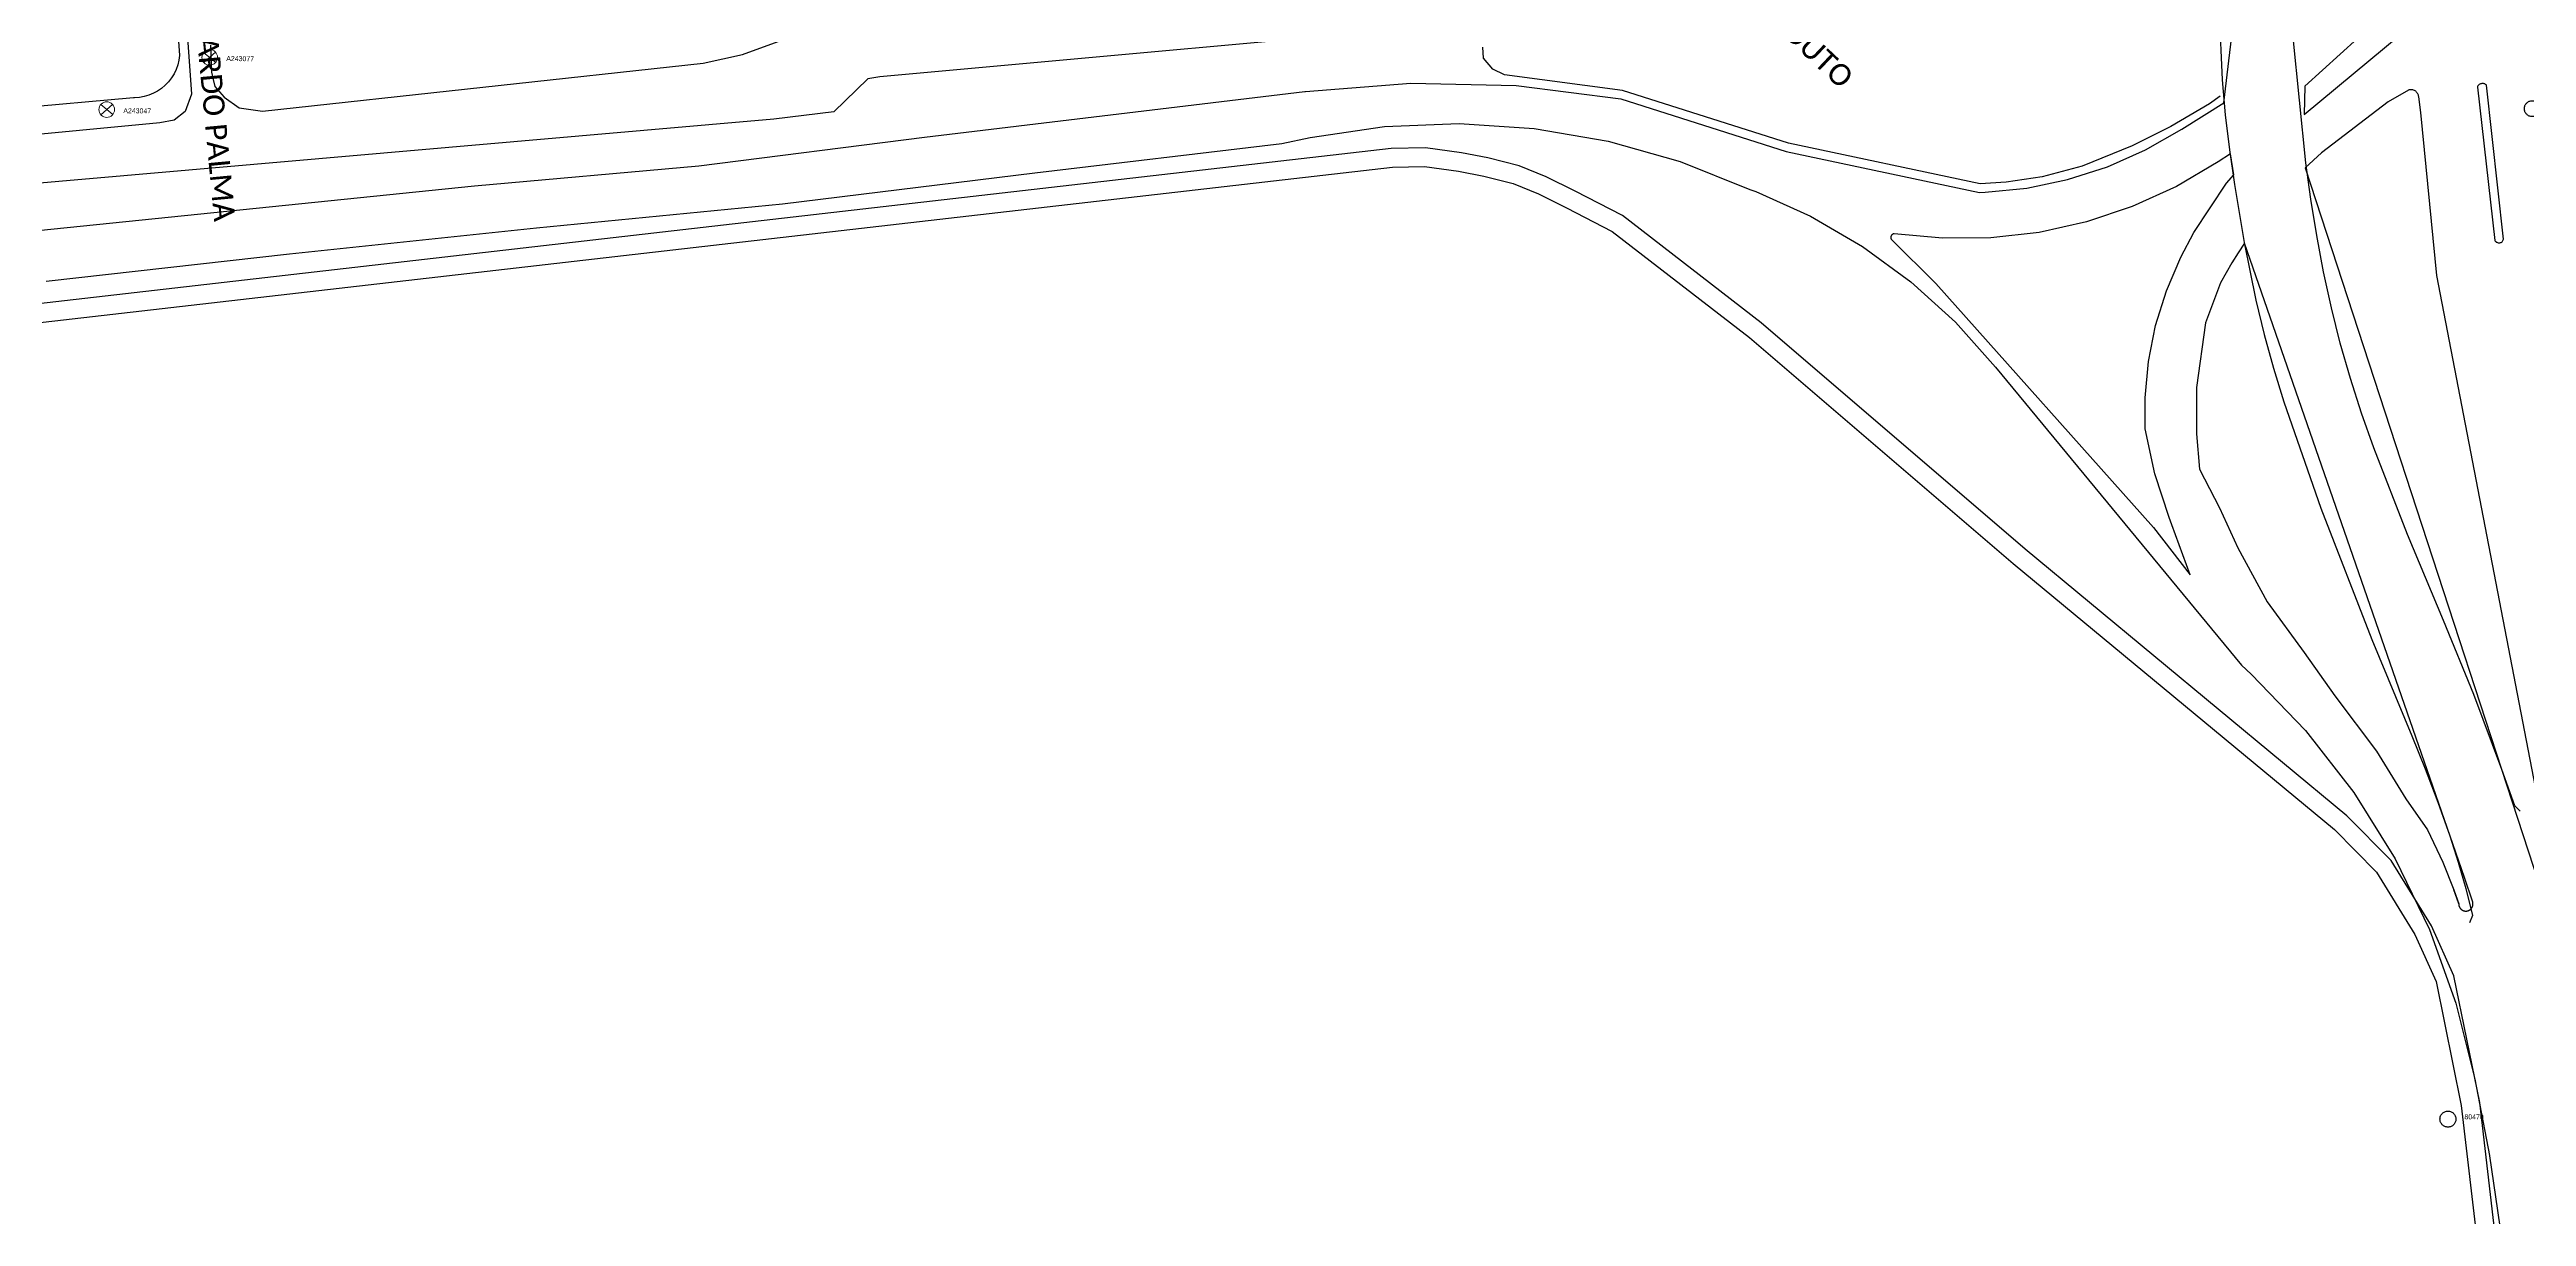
# Model space of a CAD drawing. Header units: millimetres. Extents: x 676447 to 689606, y 7455628 to 7463967.
# Drawn here: x 683839 to 684187.4, y 7459368.8 to 7459533 of the extents above; entities that cross this region are included whole.
import ezdxf

# ---------------------------------------------------------------- set-up
doc = ezdxf.new("R2010")
doc.units = ezdxf.units.MM
doc.header["$LTSCALE"] = 0.1
doc.header["$MEASUREMENT"] = 0
doc.linetypes.add('PHANTOM2', pattern=[1.25, 0.625, -0.125, 0.125, -0.125, 0.125, -0.125])
doc.layers.add('10.4-Postes', color=1, linetype='Continuous', lineweight=0)
for name, color, linetype in [('Caixas Subterrâneas', 5, 'Continuous'), ('LEGENDAS_INFRAESTRUTURAS', 7, 'Continuous'), ('MUB_MEIOFIO', 7, 'Continuous'), ('MUB_OBRA_ARTE', 7, 'Continuous'), ('MUB_QUADRAS', 7, 'Continuous'), ('MUB_SEGMENTO', 7, 'Continuous'), ('NOS_DE_INFRAESTRUTURA', 7, 'Continuous')]:
    doc.layers.add(name, color=color, linetype=linetype)
doc.styles.add('Legend', font='calibri.ttf')
doc.styles.get("Standard").update_dxf_attribs({"font": 'arial.ttf'})

# ---------------------------------------------------------------- blocks, each defined once
blk = doc.blocks.new('PTPT')
at = {"layer": '10.4-Postes', "color": 1, "linetype": 'PHANTOM2'}
for points in [[(-0.0000079, 0.0000104), (0.0000075, -0.000002)], [(0.000007, 0.0000109), (-0.0000074, -0.0000025)]]:
    blk.add_lwpolyline(points, dxfattribs=at)
at = {"layer": '10.4-Postes', "color": 1}
blk.add_circle((-0.0000002, 0.0000042), 0.00000987, dxfattribs=at)
blk = doc.blocks.new('MHMZ')
at = {"linetype": 'PHANTOM2'}
blk.add_circle((0, 0), 0.0000101, dxfattribs=at)

msp = doc.modelspace()

# ---------------------------------------------------------------- linework, layer by layer
at = {"layer": 'MUB_MEIOFIO', "color": 253, "linetype": 'Continuous'}
for points in [[(684144.85, 7459525.49), (684155.87, 7459617.94)], [(683846.5, 7459586.48), (683849.8, 7459586.87), (683852.37, 7459586.83), (683853.45, 7459585.06), (683854.07, 7459581.6), (683857.05, 7459553.72), (683858.99, 7459526.69), (683858.09, 7459524.27), (683856.57, 7459523.03), (683854.56, 7459522.69), (683831.89, 7459520.52)], [(684043.54, 7459537.13), (683955.8, 7459529.12), (683954.11, 7459528.85), (683949.34, 7459524.23), (683940.91, 7459523.2), (683821.98, 7459512.83)], [(684156.26, 7459527.81), (684156.15, 7459523.82), (684172.12, 7459537.09)], [(683861.65, 7459533.59), (683861.8, 7459529.79), (683862.05, 7459528.74), (683862.29, 7459527.76), (683863.6, 7459526.27), (683865.68, 7459524.77), (683868.96, 7459524.31)], [(683868.96, 7459524.31), (683930.94, 7459531.08), (683936.49, 7459532.29), (683941.53, 7459534.12)], [(684163.68, 7459534.57), (684156.26, 7459527.81)], [(683823.14, 7459506.08), (683898.8, 7459513.79), (683930.36, 7459516.62), (683962.07, 7459520.65), (684015.57, 7459527.06), (684015.69, 7459527.07), (684030.48, 7459528.27), (684045.31, 7459527.92), (684060.03, 7459526.02), (684083.29, 7459518.63), (684110.47, 7459512.87), (684111.28, 7459512.9), (684117.13, 7459513.49), (684122.88, 7459514.69), (684128.47, 7459516.49), (684133.85, 7459518.86), (684138.95, 7459521.77), (684144.85, 7459525.49)], [(684180.51, 7459527.67), (684182.96, 7459506.12), (684183.03, 7459506.02), (684183.09, 7459505.96), (684183.16, 7459505.9), (684183.24, 7459505.86), (684183.32, 7459505.82), (684183.43, 7459505.79), (684183.55, 7459505.78), (684183.66, 7459505.79), (684183.77, 7459505.82), (684183.84, 7459505.84), (684183.93, 7459505.89), (684183.99, 7459505.95), (684184.05, 7459506.02), (684184.09, 7459506.1), (684184.13, 7459506.19), (684184.16, 7459506.3), (684181.81, 7459527.96), (684181.75, 7459528.02), (684181.66, 7459528.08), (684181.56, 7459528.13), (684181.46, 7459528.17), (684181.35, 7459528.19), (684181.24, 7459528.19), (684181.14, 7459528.18), (684181.04, 7459528.16), (684180.94, 7459528.14), (684180.85, 7459528.1), (684180.77, 7459528.06), (684180.7, 7459528), (684180.63, 7459527.93), (684180.58, 7459527.85), (684180.54, 7459527.77), (684180.51, 7459527.67)], [(684188.66, 7459429.2), (684174.8, 7459501.17), (684172.54, 7459524.13), (684172.25, 7459526.33), (684172.24, 7459526.44), (684172.21, 7459526.55), (684172.17, 7459526.66), (684172.12, 7459526.76), (684172.06, 7459526.86), (684172, 7459526.95), (684171.92, 7459527.03), (684171.83, 7459527.11), (684171.74, 7459527.17), (684171.64, 7459527.22), (684171.53, 7459527.27), (684171.43, 7459527.3), (684171.31, 7459527.32), (684171.2, 7459527.33), (684171.09, 7459527.33), (684170.98, 7459527.31), (684170.87, 7459527.29), (684170.84, 7459527.28), (684167.94, 7459525.64), (684158.6, 7459518.43), (684156.29, 7459516.35)], [(683838.54, 7459500.39), (683872.8, 7459504.23), (683907.53, 7459507.91), (683942.1, 7459511.28), (683977.61, 7459515.63), (684012.33, 7459519.74), (684016.34, 7459520.62), (684026.77, 7459522.14), (684037.31, 7459522.55), (684047.83, 7459521.86), (684058.23, 7459520.08), (684068.38, 7459517.22), (684078.17, 7459513.31), (684079, 7459512.99), (684086.71, 7459509.53), (684094.02, 7459505.28), (684100.84, 7459500.29), (684107.1, 7459494.61), (684112.74, 7459488.31), (684147.31, 7459446.39), (684148.7, 7459445.11), (684156.34, 7459437.17), (684163.11, 7459428.47), (684168.94, 7459419.11), (684173.75, 7459409.2), (684177.5, 7459398.83), (684180.15, 7459388.13), (684182.23, 7459377.39), (684182.23, 7459377.35), (684184.53, 7459361.66)], [(684146.23, 7459515.34), (684145.77, 7459518.29), (684144.04, 7459517.18), (684138.17, 7459513.72), (684131.97, 7459510.9), (684125.51, 7459508.73), (684118.86, 7459507.25), (684112.09, 7459506.48), (684105.28, 7459506.42), (684098.49, 7459507.07), (684098.48, 7459507.07), (684098.43, 7459507.06), (684098.37, 7459507.05), (684098.32, 7459507.03), (684098.28, 7459507.01), (684098.23, 7459506.98), (684098.19, 7459506.95), (684098.15, 7459506.91), (684098.11, 7459506.87), (684098.08, 7459506.82), (684098.06, 7459506.77), (684098.04, 7459506.72), (684098.02, 7459506.67), (684098.01, 7459506.62), (684098.01, 7459506.57), (684098.01, 7459506.51), (684098.02, 7459506.46), (684098.03, 7459506.41), (684098.05, 7459506.35), (684098.07, 7459506.31), (684098.1, 7459506.26), (684104.36, 7459500.06), (684134.97, 7459465.74), (684140.11, 7459459.1), (684137.53, 7459466.14), (684137.14, 7459467.13), (684135.14, 7459473.28), (684133.79, 7459479.6), (684133.77, 7459483.96), (684134.25, 7459489.09), (684135.25, 7459494.14), (684136.78, 7459499.05), (684138.82, 7459503.78), (684140.64, 7459507.24), (684145.21, 7459514.17), (684146.23, 7459515.34)], [(684156.29, 7459516.35), (684192.84, 7459404.33)], [(684147.73, 7459505.72), (684146.84, 7459504.36), (684145.98, 7459502.99), (684145.17, 7459501.58), (684144.39, 7459500.16), (684142.28, 7459494.52), (684140.98, 7459485.42), (684140.98, 7459478.92), (684141.41, 7459473.93), (684144.23, 7459468.52), (684146.83, 7459462.88), (684150.95, 7459455.3), (684156.15, 7459448.15), (684160.48, 7459442.08), (684166.34, 7459434.28), (684170.46, 7459427.57), (684173.49, 7459423.23), (684175.66, 7459418.68), (684177.18, 7459414.78), (684177.88, 7459412.78), (684177.18, 7459414.78), (684177.88, 7459412.78), (684177.88, 7459412.74), (684177.88, 7459412.71), (684177.89, 7459412.67), (684177.89, 7459412.64), (684177.9, 7459412.6), (684177.9, 7459412.57), (684177.91, 7459412.54), (684177.92, 7459412.5), (684177.93, 7459412.47), (684177.94, 7459412.44), (684177.96, 7459412.41), (684177.97, 7459412.37), (684177.99, 7459412.34), (684178, 7459412.31), (684178.02, 7459412.28), (684178.04, 7459412.25), (684178.06, 7459412.22), (684178.08, 7459412.19), (684178.1, 7459412.17), (684178.12, 7459412.14), (684178.14, 7459412.11), (684178.17, 7459412.09), (684178.19, 7459412.06), (684178.22, 7459412.04), (684178.24, 7459412.02), (684178.27, 7459411.99), (684178.3, 7459411.97), (684178.33, 7459411.95), (684178.36, 7459411.94), (684178.39, 7459411.92), (684178.42, 7459411.9), (684178.45, 7459411.89), (684178.48, 7459411.87), (684178.51, 7459411.86), (684178.54, 7459411.84), (684178.58, 7459411.83), (684178.61, 7459411.82), (684178.64, 7459411.81), (684178.68, 7459411.81), (684178.71, 7459411.8), (684178.75, 7459411.79), (684178.78, 7459411.79), (684178.81, 7459411.79), (684178.85, 7459411.79), (684178.88, 7459411.78), (684178.92, 7459411.79), (684178.95, 7459411.79), (684178.99, 7459411.79), (684179.02, 7459411.79), (684179.06, 7459411.8), (684179.09, 7459411.81), (684179.13, 7459411.81), (684179.16, 7459411.82), (684179.19, 7459411.83), (684179.23, 7459411.84), (684179.26, 7459411.86), (684179.29, 7459411.87), (684179.32, 7459411.88), (684179.35, 7459411.9), (684179.38, 7459411.92), (684179.41, 7459411.93), (684179.44, 7459411.95), (684179.47, 7459411.97), (684179.5, 7459411.99), (684179.53, 7459412.02), (684179.55, 7459412.04), (684179.58, 7459412.06), (684179.6, 7459412.09), (684179.63, 7459412.11), (684179.65, 7459412.14), (684179.67, 7459412.16), (684179.69, 7459412.19), (684179.71, 7459412.22), (684179.73, 7459412.25), (684179.75, 7459412.28), (684179.77, 7459412.31), (684179.78, 7459412.34), (684179.8, 7459412.37), (684179.81, 7459412.4), (684179.83, 7459412.44), (684179.84, 7459412.47), (684179.85, 7459412.5), (684179.86, 7459412.54), (684179.87, 7459412.57), (684179.87, 7459412.6), (684179.88, 7459412.64), (684179.88, 7459412.67), (684179.89, 7459412.71), (684179.89, 7459412.74), (684179.89, 7459412.78), (684179.89, 7459412.81), (684179.89, 7459412.85), (684179.89, 7459412.88), (684179.88, 7459412.91), (684179.88, 7459412.95), (684179.87, 7459412.98), (684179.87, 7459413.02), (684179.86, 7459413.05), (684178.7, 7459416.51), (684147.73, 7459505.72)]]:
    msp.add_lwpolyline(points, dxfattribs=at)
at = {"layer": 'MUB_MEIOFIO', "linetype": 'Continuous'}
for points in [[(684144.85, 7459525.49), (684155.87, 7459617.94)], [(683846.5, 7459586.48), (683849.8, 7459586.87), (683852.37, 7459586.83), (683853.45, 7459585.06), (683854.07, 7459581.6), (683857.05, 7459553.72), (683858.99, 7459526.69), (683858.09, 7459524.27), (683856.57, 7459523.03), (683854.56, 7459522.69), (683831.89, 7459520.52)], [(684043.54, 7459537.13), (683955.8, 7459529.12), (683954.11, 7459528.85), (683949.34, 7459524.23), (683940.91, 7459523.2), (683821.98, 7459512.83)], [(684156.26, 7459527.81), (684156.15, 7459523.82), (684172.12, 7459537.09)], [(683861.65, 7459533.59), (683861.8, 7459529.79), (683862.05, 7459528.74), (683862.29, 7459527.76), (683863.6, 7459526.27), (683865.68, 7459524.77), (683868.96, 7459524.31)], [(683868.96, 7459524.31), (683930.94, 7459531.08), (683936.49, 7459532.29), (683941.53, 7459534.12)], [(684163.68, 7459534.57), (684156.26, 7459527.81)], [(683823.14, 7459506.08), (683898.8, 7459513.79), (683930.36, 7459516.62), (683962.07, 7459520.65), (684015.57, 7459527.06), (684015.69, 7459527.07), (684030.48, 7459528.27), (684045.31, 7459527.92), (684060.03, 7459526.02), (684083.29, 7459518.63), (684110.47, 7459512.87), (684111.28, 7459512.9), (684117.13, 7459513.49), (684122.88, 7459514.69), (684128.47, 7459516.49), (684133.85, 7459518.86), (684138.95, 7459521.77), (684144.85, 7459525.49)], [(684180.51, 7459527.67), (684182.96, 7459506.12), (684183.03, 7459506.02), (684183.09, 7459505.96), (684183.16, 7459505.9), (684183.24, 7459505.86), (684183.32, 7459505.82), (684183.43, 7459505.79), (684183.55, 7459505.78), (684183.66, 7459505.79), (684183.77, 7459505.82), (684183.84, 7459505.84), (684183.93, 7459505.89), (684183.99, 7459505.95), (684184.05, 7459506.02), (684184.09, 7459506.1), (684184.13, 7459506.19), (684184.16, 7459506.3), (684181.81, 7459527.96), (684181.75, 7459528.02), (684181.66, 7459528.08), (684181.56, 7459528.13), (684181.46, 7459528.17), (684181.35, 7459528.19), (684181.24, 7459528.19), (684181.14, 7459528.18), (684181.04, 7459528.16), (684180.94, 7459528.14), (684180.85, 7459528.1), (684180.77, 7459528.06), (684180.7, 7459528), (684180.63, 7459527.93), (684180.58, 7459527.85), (684180.54, 7459527.77), (684180.51, 7459527.67)], [(684188.66, 7459429.2), (684174.8, 7459501.17), (684172.54, 7459524.13), (684172.25, 7459526.33), (684172.24, 7459526.44), (684172.21, 7459526.55), (684172.17, 7459526.66), (684172.12, 7459526.76), (684172.06, 7459526.86), (684172, 7459526.95), (684171.92, 7459527.03), (684171.83, 7459527.11), (684171.74, 7459527.17), (684171.64, 7459527.22), (684171.53, 7459527.27), (684171.43, 7459527.3), (684171.31, 7459527.32), (684171.2, 7459527.33), (684171.09, 7459527.33), (684170.98, 7459527.31), (684170.87, 7459527.29), (684170.84, 7459527.28), (684167.94, 7459525.64), (684158.6, 7459518.43), (684156.29, 7459516.35)], [(683838.54, 7459500.39), (683872.8, 7459504.23), (683907.53, 7459507.91), (683942.1, 7459511.28), (683977.61, 7459515.63), (684012.33, 7459519.74), (684016.34, 7459520.62), (684026.77, 7459522.14), (684037.31, 7459522.55), (684047.83, 7459521.86), (684058.23, 7459520.08), (684068.38, 7459517.22), (684078.17, 7459513.31), (684079, 7459512.99), (684086.71, 7459509.53), (684094.02, 7459505.28), (684100.84, 7459500.29), (684107.1, 7459494.61), (684112.74, 7459488.31), (684147.31, 7459446.39), (684148.7, 7459445.11), (684156.34, 7459437.17), (684163.11, 7459428.47), (684168.94, 7459419.11), (684173.75, 7459409.2), (684177.5, 7459398.83), (684180.15, 7459388.13), (684182.23, 7459377.39), (684182.23, 7459377.35), (684184.53, 7459361.66)], [(684146.23, 7459515.34), (684145.77, 7459518.29), (684144.04, 7459517.18), (684138.17, 7459513.72), (684131.97, 7459510.9), (684125.51, 7459508.73), (684118.86, 7459507.25), (684112.09, 7459506.48), (684105.28, 7459506.42), (684098.49, 7459507.07), (684098.48, 7459507.07), (684098.43, 7459507.06), (684098.37, 7459507.05), (684098.32, 7459507.03), (684098.28, 7459507.01), (684098.23, 7459506.98), (684098.19, 7459506.95), (684098.15, 7459506.91), (684098.11, 7459506.87), (684098.08, 7459506.82), (684098.06, 7459506.77), (684098.04, 7459506.72), (684098.02, 7459506.67), (684098.01, 7459506.62), (684098.01, 7459506.57), (684098.01, 7459506.51), (684098.02, 7459506.46), (684098.03, 7459506.41), (684098.05, 7459506.35), (684098.07, 7459506.31), (684098.1, 7459506.26), (684104.36, 7459500.06), (684134.97, 7459465.74), (684140.11, 7459459.1), (684137.53, 7459466.14), (684137.14, 7459467.13), (684135.14, 7459473.28), (684133.79, 7459479.6), (684133.77, 7459483.96), (684134.25, 7459489.09), (684135.25, 7459494.14), (684136.78, 7459499.05), (684138.82, 7459503.78), (684140.64, 7459507.24), (684145.21, 7459514.17), (684146.23, 7459515.34)], [(684156.29, 7459516.35), (684192.84, 7459404.33)], [(684147.73, 7459505.72), (684146.84, 7459504.36), (684145.98, 7459502.99), (684145.17, 7459501.58), (684144.39, 7459500.16), (684142.28, 7459494.52), (684140.98, 7459485.42), (684140.98, 7459478.92), (684141.41, 7459473.93), (684144.23, 7459468.52), (684146.83, 7459462.88), (684150.95, 7459455.3), (684156.15, 7459448.15), (684160.48, 7459442.08), (684166.34, 7459434.28), (684170.46, 7459427.57), (684173.49, 7459423.23), (684175.66, 7459418.68), (684177.18, 7459414.78), (684177.88, 7459412.78), (684177.18, 7459414.78), (684177.88, 7459412.78), (684177.88, 7459412.74), (684177.88, 7459412.71), (684177.89, 7459412.67), (684177.89, 7459412.64), (684177.9, 7459412.6), (684177.9, 7459412.57), (684177.91, 7459412.54), (684177.92, 7459412.5), (684177.93, 7459412.47), (684177.94, 7459412.44), (684177.96, 7459412.41), (684177.97, 7459412.37), (684177.99, 7459412.34), (684178, 7459412.31), (684178.02, 7459412.28), (684178.04, 7459412.25), (684178.06, 7459412.22), (684178.08, 7459412.19), (684178.1, 7459412.17), (684178.12, 7459412.14), (684178.14, 7459412.11), (684178.17, 7459412.09), (684178.19, 7459412.06), (684178.22, 7459412.04), (684178.24, 7459412.02), (684178.27, 7459411.99), (684178.3, 7459411.97), (684178.33, 7459411.95), (684178.36, 7459411.94), (684178.39, 7459411.92), (684178.42, 7459411.9), (684178.45, 7459411.89), (684178.48, 7459411.87), (684178.51, 7459411.86), (684178.54, 7459411.84), (684178.58, 7459411.83), (684178.61, 7459411.82), (684178.64, 7459411.81), (684178.68, 7459411.81), (684178.71, 7459411.8), (684178.75, 7459411.79), (684178.78, 7459411.79), (684178.81, 7459411.79), (684178.85, 7459411.79), (684178.88, 7459411.78), (684178.92, 7459411.79), (684178.95, 7459411.79), (684178.99, 7459411.79), (684179.02, 7459411.79), (684179.06, 7459411.8), (684179.09, 7459411.81), (684179.13, 7459411.81), (684179.16, 7459411.82), (684179.19, 7459411.83), (684179.23, 7459411.84), (684179.26, 7459411.86), (684179.29, 7459411.87), (684179.32, 7459411.88), (684179.35, 7459411.9), (684179.38, 7459411.92), (684179.41, 7459411.93), (684179.44, 7459411.95), (684179.47, 7459411.97), (684179.5, 7459411.99), (684179.53, 7459412.02), (684179.55, 7459412.04), (684179.58, 7459412.06), (684179.6, 7459412.09), (684179.63, 7459412.11), (684179.65, 7459412.14), (684179.67, 7459412.16), (684179.69, 7459412.19), (684179.71, 7459412.22), (684179.73, 7459412.25), (684179.75, 7459412.28), (684179.77, 7459412.31), (684179.78, 7459412.34), (684179.8, 7459412.37), (684179.81, 7459412.4), (684179.83, 7459412.44), (684179.84, 7459412.47), (684179.85, 7459412.5), (684179.86, 7459412.54), (684179.87, 7459412.57), (684179.87, 7459412.6), (684179.88, 7459412.64), (684179.88, 7459412.67), (684179.89, 7459412.71), (684179.89, 7459412.74), (684179.89, 7459412.78), (684179.89, 7459412.81), (684179.89, 7459412.85), (684179.89, 7459412.88), (684179.88, 7459412.91), (684179.88, 7459412.95), (684179.87, 7459412.98), (684179.87, 7459413.02), (684179.86, 7459413.05), (684178.7, 7459416.51), (684147.73, 7459505.72)]]:
    msp.add_lwpolyline(points, dxfattribs=at)
at = {"layer": 'MUB_OBRA_ARTE', "linetype": 'Continuous'}
for points in [[(684144.21, 7459538.08), (684144.59, 7459528.71), (684145.04, 7459523.78), (684145.62, 7459518.87), (684146.34, 7459513.98), (684147.69, 7459505.81), (684149.33, 7459497.7), (684150.52, 7459492.9), (684151.84, 7459488.14), (684153.27, 7459483.41), (684158.5, 7459468.46), (684165.65, 7459449.97), (684171.27, 7459436.44), (684173.18, 7459431.8), (684174.96, 7459427.12), (684176.61, 7459422.38), (684177.79, 7459418.68), (684178.86, 7459414.94), (684179.83, 7459411.18), (684179.4, 7459410.14)], [(684144.34, 7459526.42), (684142.83, 7459525.32), (684137.38, 7459522.17), (684131.93, 7459519.43), (684124.91, 7459516.55), (684119.31, 7459515.06), (684114.24, 7459514.34), (684110.57, 7459514.09), (684083.6, 7459519.8), (684060.29, 7459527.21), (684043.68, 7459529.44), (684042.02, 7459530.21), (684040.72, 7459531.75), (684040.6, 7459533.29)], [(684186.52, 7459425.86), (684185.76, 7459426.6), (684183.96, 7459431.72), (684180.03, 7459442.27), (684175.74, 7459452.68), (684170.69, 7459464.77), (684165.94, 7459476.97), (684164.21, 7459481.81), (684162.64, 7459486.71), (684161.23, 7459491.65), (684159.99, 7459496.63), (684158.88, 7459501.7), (684157.91, 7459506.8), (684157.08, 7459511.92), (684156.39, 7459517.06), (684154.59, 7459534.65)], [(684187.1, 7459331.08), (684180.84, 7459384.87), (684177.2, 7459402.69), (684174.05, 7459409.71), (684168.38, 7459418.88), (684162.16, 7459425.19), (684116.92, 7459462.69), (684079.77, 7459494.52), (684060.25, 7459509.61), (684053.59, 7459513.07), (684049.53, 7459515.09), (684045.73, 7459516.61), (684041.33, 7459517.74), (684037.63, 7459518.47), (684032.56, 7459519.13), (684027.72, 7459519.04), (683792.08, 7459491.99)], [(683792.37, 7459489.39), (684027.9, 7459516.42), (684032.42, 7459516.51), (684037.2, 7459515.89), (684040.75, 7459515.18), (684044.91, 7459514.12), (684048.46, 7459512.7), (684052.4, 7459510.73), (684058.83, 7459507.39), (684078.12, 7459492.48), (684115.23, 7459460.69), (684160.39, 7459423.26), (684166.3, 7459417.26), (684171.73, 7459408.48), (684174.69, 7459401.88), (684178.25, 7459384.45), (684184.5, 7459330.82)]]:
    msp.add_lwpolyline(points, dxfattribs=at)
at = {"layer": 'MUB_QUADRAS', "linetype": 'Continuous'}
msp.add_lwpolyline([(683855.8, 7459553.69), (683857.32, 7459532.15), (683857.23, 7459531.48), (683857.07, 7459530.82), (683856.84, 7459530.18), (683856.54, 7459529.57), (683856.19, 7459528.99), (683855.77, 7459528.45), (683855.3, 7459527.96), (683854.79, 7459527.52), (683854.23, 7459527.14), (683853.63, 7459526.82), (683853, 7459526.56), (683852.35, 7459526.37), (683851.68, 7459526.25), (683851, 7459526.2), (683850.82, 7459526.2), (683834.08, 7459524.7)], dxfattribs=at)

# ---------------------------------------------------------------- block references
at = {"layer": 'Caixas Subterrâneas', "color": 40, "xscale": 111319.4907932736, "yscale": 111319.4907932736, "zscale": 111319.4907932736}
for p, rotation in [((684188.24, 7459524.66), 359.29891598006), ((684176.37, 7459382.52), 359.2989174402128)]:
    msp.add_blockref('MHMZ', p, dxfattribs=dict(at, rotation=rotation))
at = {"layer": 'NOS_DE_INFRAESTRUTURA', "color": 1, "xscale": 111319.4907932736, "yscale": 111319.4907932736, "zscale": 111319.4907932736}
for p, rotation in [((683861.57, 7459531.4), 359.3001606612896), ((683847.09, 7459524.06), 359.300213473474)]:
    msp.add_blockref('PTPT', p, dxfattribs=dict(at, rotation=rotation))

# ---------------------------------------------------------------- texts
at = {"layer": 'LEGENDAS_INFRAESTRUTURAS', "color": 1}
for s, p in [('A243077', (683863.88, 7459531.37)), ('A243047', (683849.4, 7459524.03))]:
    msp.add_text(s, height=0.7, rotation=359.3002, dxfattribs=at).set_placement(p)
at = {"layer": 'LEGENDAS_INFRAESTRUTURAS', "color": 5}
msp.add_text('80470', height=0.7, rotation=359.2989, dxfattribs=at).set_placement((684178.68, 7459382.5))
at = {"layer": 'MUB_SEGMENTO', "color": 253, "style": 'Legend'}
for s, rotation, p in [('PRACA GENERAL ALCIO SOUTO', 316.5923, (684048.21, 7459567.74)), ('PRACA  RICARDO PALMA', 275.3864, (683857.76, 7459555.73))]:
    msp.add_text(s, height=3, rotation=rotation, dxfattribs=at).set_placement(p)

doc.saveas('drawing.dxf')
